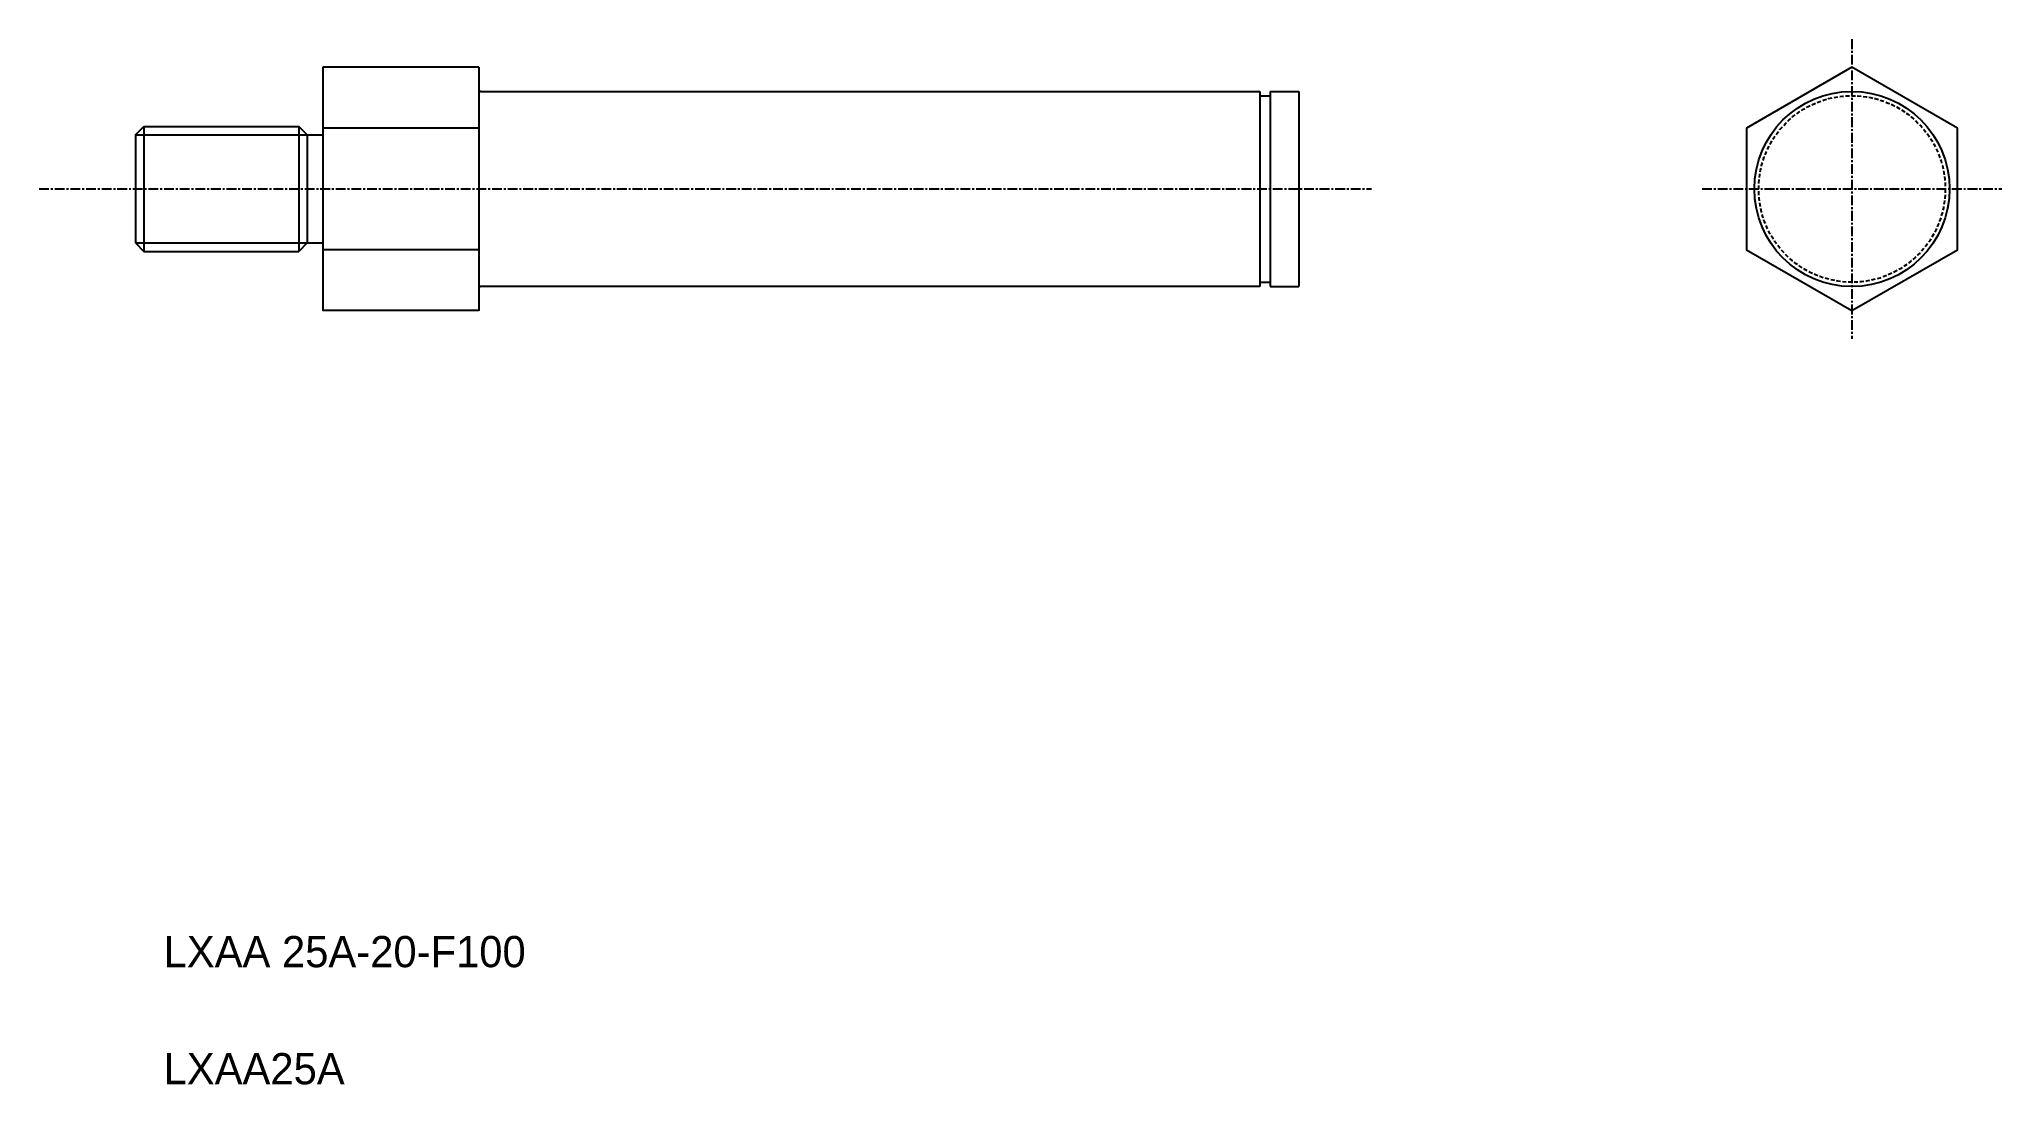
# Model space of a CAD drawing. Extents: x -3 to 248, y 92 to 226.
import ezdxf

# ---------------------------------------------------------------- set-up
doc = ezdxf.new("R2010")
doc.units = 0
doc.linetypes.add('CENTER', pattern=[2, 1.25, -0.25, 0.25, -0.25])
doc.linetypes.add('DASHED', pattern=[0.75, 0.5, -0.25])
doc.layers.get('0').update_dxf_attribs({"linetype": 'CONTINUOUS'})
doc.layers.add('CENTER', color=1, linetype='CENTER')

msp = doc.modelspace()

# ---------------------------------------------------------------- linework, layer by layer
at = {"color": 7, "linetype": 'CONTINUOUS'}
for p, q in [((33.41, 221.96), (33.41, 190.76)), ((53.41, 221.95), (33.41, 221.95)), ((53.41, 221.96), (53.41, 190.76)), ((53.61, 218.86), (153.41, 218.86)), ((58.56, 218.86), (58.56, 218.86)), ((63.51, 218.86), (63.51, 218.86)), ((153.41, 218.86), (153.41, 193.86)), ((154.76, 218.86), (154.76, 193.86)), ((154.76, 218.86), (158.41, 218.86)), ((158.41, 218.86), (158.41, 193.86)), ((153.41, 218.31), (154.76, 218.31)), ((9.41, 213.28), (10.5, 214.36)), ((10.5, 214.36), (30.33, 214.36)), ((10.5, 214.36), (10.5, 198.36)), ((31.41, 213.28), (30.33, 214.36)), ((30.33, 214.36), (30.33, 198.36)), ((53.41, 214.15), (33.41, 214.15)), ((9.41, 213.28), (9.41, 199.44)), ((31.41, 213.28), (31.41, 199.44)), ((31.41, 213.28), (33.41, 213.28)), ((31.41, 209.82), (31.41, 209.82)), ((9.41, 206.36), (9.41, 206.36)), ((31.41, 206.36), (31.41, 206.36)), ((9.41, 199.44), (10.5, 198.36)), ((31.41, 199.44), (30.33, 198.36)), ((31.41, 199.44), (33.41, 199.44)), ((10.5, 198.36), (30.33, 198.36)), ((53.41, 198.56), (33.41, 198.56)), ((153.41, 193.86), (53.61, 193.86)), ((153.41, 194.41), (154.76, 194.41)), ((154.76, 193.86), (158.41, 193.86)), ((53.41, 190.77), (33.41, 190.77))]:
    msp.add_line(p, q, dxfattribs=at)
at = {"color": 3, "linetype": 'CONTINUOUS'}
for p, q in [((9.41, 213.28), (31.41, 213.28)), ((9.41, 199.44), (31.41, 199.44))]:
    msp.add_line(p, q, dxfattribs=at)
at = {"color": 7, "linetype": 'CONTINUOUS'}
msp.add_lwpolyline([(242.77, 214.15), (229.27, 221.95), (215.77, 214.15), (215.77, 198.56), (229.27, 190.77), (242.77, 198.56)], close=True, dxfattribs=at)
msp.add_circle((229.27, 206.36), 12.5, dxfattribs=at)
at = {"color": 3, "linetype": 'DASHED'}
msp.add_circle((229.27, 206.36), 11.95, dxfattribs=at)
at = {"color": 7, "linetype": 'CONTINUOUS'}
for centre, start, end in [((53.61, 219.06), 180, 270), ((53.61, 193.66), 90, 180)]:
    msp.add_arc(centre, 0.2, start, end, dxfattribs=at)
at = {"layer": 'CENTER', "color": 1, "linetype": 'CENTER'}
for p, q in [((229.27, 225.54), (229.27, 187.17)), ((-2.91, 206.36), (167.73, 206.36)), ((210.08, 206.36), (248.45, 206.36))]:
    msp.add_line(p, q, dxfattribs=at)

# ---------------------------------------------------------------- texts
at = {"color": 7, "linetype": 'CONTINUOUS'}
for s, p in [('LXAA 25A-20-F100', (13.02, 106.64)), ('LXAA25A', (13.02, 91.64))]:
    msp.add_text(s, height=4, dxfattribs=at).set_placement(p)

doc.saveas('drawing.dxf')
